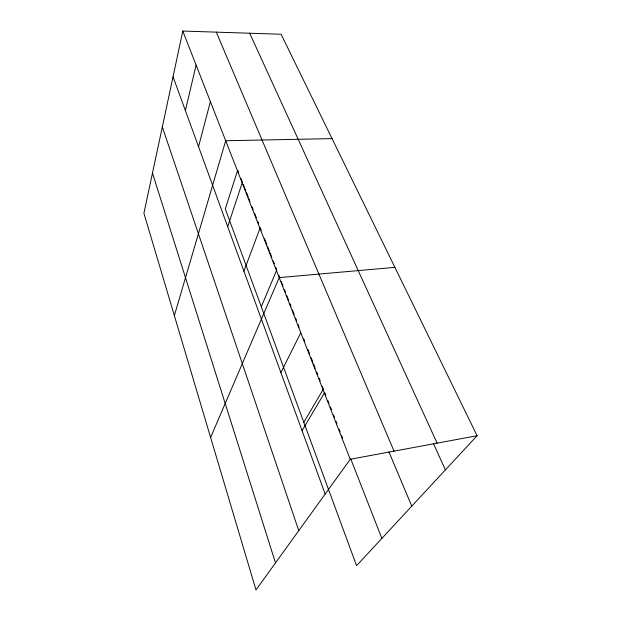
<?xml version="1.0" encoding="UTF-8"?>
<svg xmlns="http://www.w3.org/2000/svg" width="621" height="621" viewBox="0 0 621 621"><rect width="100%" height="100%" fill="white"/><g stroke="black" fill="none" stroke-linecap="round" stroke-linejoin="round"><path stroke-width="0.93" d="M182.799 31.05L143.909 213.259L255.976 589.95L350.252 459.276L477.091 435.725L281.096 34.248L182.799 31.05L350.252 459.276M185.376 110.585L196.12 65.112M198.541 146.688L210.387 101.588M174.361 315.623L225.695 140.742L332.049 138.623M227.705 226.704L242.174 182.892M243.921 271.191L259.958 228.373M261.286 306.735L276.772 269.956L275.708 267.247M210.612 437.487L279.217 277.61L394.894 267.356M280.878 372.584L300.789 332.786M303.816 422.327L323.386 389.033L322.33 386.34M302.054 430.679L324.372 393.085M477.091 435.725L356.563 565.669L225.299 208.943L237.696 170.138L238.751 172.832M249.689 33.223L437.114 443.146M433.474 443.619L445.404 469.88M216.287 32.137L394.024 451.141M388.994 451.995L411.762 506.162M240.855 178.219L242.617 182.714M243.316 184.507L245.776 190.794M246.483 192.588L248.237 197.074M248.943 198.875L249.999 201.569M252.103 206.956L253.158 209.65M254.563 213.236L256.326 217.73M257.731 221.317L258.786 224.01M260.191 227.604L261.247 230.298M264.414 238.394L266.883 244.705M267.589 246.514L269.359 251.016M270.065 252.825L271.827 257.335M273.24 260.936L274.296 263.646M278.852 275.282L279.9 277.944M281.29 281.499L283.029 285.939M284.418 289.495L285.458 292.157M286.848 295.705L288.586 300.145M289.976 303.7L291.024 306.363M292.429 309.949L294.191 314.451M295.596 318.053L296.659 320.754M298.064 324.356L299.12 327.057M303.708 338.763L304.764 341.465M307.931 349.561L309.685 354.048M311.09 357.634L312.852 362.121M313.551 363.914L315.305 368.4M316.71 371.987L317.766 374.68M319.171 378.267L320.226 380.96M324.783 392.604L325.831 395.274M327.927 400.63L328.975 403.301M330.364 406.871L331.412 409.55M333.508 414.898L334.556 417.576M335.953 421.139L337.001 423.817M339.097 429.165L340.145 431.843M341.542 435.406L342.598 438.123M350.733 458.888L381.861 538.399M173.049 76.748L325.156 494.052M162.329 126.94L298.755 530.652M152.487 173.073L275.491 562.89"/></g></svg>
